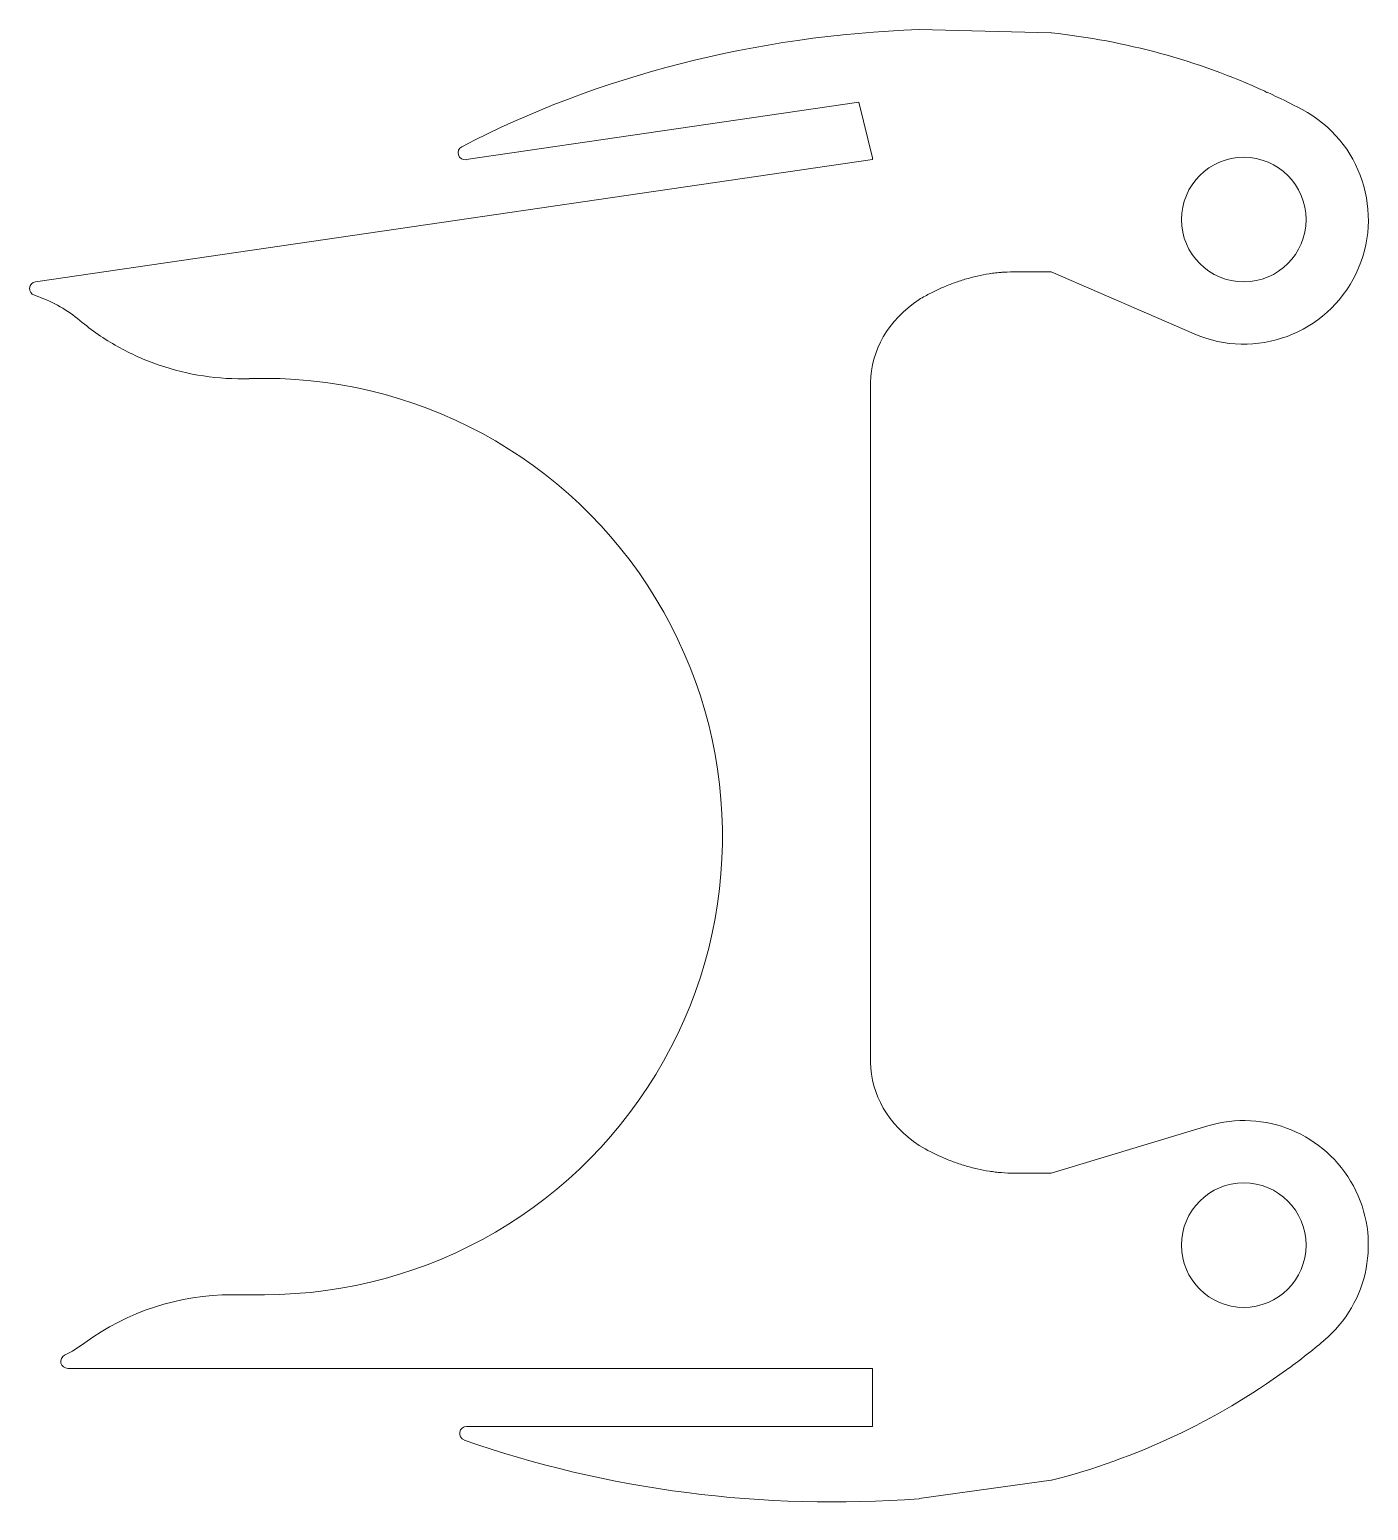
# Model space of a CAD drawing. Header units: millimetres. Extents: x 0 to 97, y 2 to 109.
import ezdxf

# ---------------------------------------------------------------- set-up
doc = ezdxf.new("R2010")
doc.units = ezdxf.units.MM

msp = doc.modelspace()

# ---------------------------------------------------------------- linework, layer by layer
at = {"color": 7, "linetype": 'Continuous', "lineweight": 15}
for p, q in [((73.77, 108.53), (64.22, 108.76)), ((89.2, 104.31), (89.2, 104.31)), ((89.31, 104.23), (89.2, 104.31)), ((89.36, 104.24), (89.31, 104.23)), ((59.87, 103.52), (31.5, 99.37)), ((60.85, 99.49), (59.87, 103.52)), ((60.85, 99.38), (60.85, 99.49)), ((0.4, 90.55), (60.85, 99.38)), ((71.1, 91.27), (73.77, 91.27)), ((73.77, 91.27), (84.08, 86.78)), ((60.72, 83.27), (60.72, 34.17)), ((85.07, 29.58), (73.77, 26.17)), ((73.77, 26.17), (71.1, 26.17)), ((14.6, 17.39), (16.93, 17.39)), ((60.85, 12.07), (2.72, 12.07)), ((60.85, 7.87), (60.85, 12.07)), ((90.76, 11.97), (90.89, 12.07)), ((90.89, 12.07), (90.9, 12.07)), ((31.53, 7.87), (60.85, 7.87)), ((64.22, 2.66), (73.77, 3.99))]:
    msp.add_line(p, q, dxfattribs=at)
for centre in [(87.67, 95.04), (87.67, 20.97)]:
    msp.add_circle(centre, 4.5, dxfattribs=at)
for centre, radius, start, end in [((68.47, 58.81), 50, 65.5014, 83.9104), ((68.47, 58.81), 50, 62.0732, 65.303), ((87.67, 95.04), 9, 246.4954, 62.0732), ((31.42, 99.86), 0.5, 117.5609, 278.3182), ((0.47, 90.05), 0.5, 98.3182, 251.8476), ((16.93, 50.48), 33.09, 270, 91.8963), ((87.67, 20.97), 9, 309.8948, 106.8243), ((14.6, -0.61), 18, 90, 126.2673), ((-1.96, 21.97), 10, 296.461, 306.2673), ((61.38, 52.42), 50, 306.1842, 309.8948), ((2.72, 12.57), 0.5, 116.461, 270), ((61.38, 52.42), 50, 284.3576, 305.9897), ((31.53, 7.37), 0.5, 90, 250.5882)]:
    msp.add_arc(centre, radius, start, end, dxfattribs=at)
for centre, major_axis, start_param, end_param in [((67.14, 58.81), (64.42, 0), 1.616049, 2.162766), ((71.03, 83.27), (10.31, 0), 2.292272, 3.141593), ((71.03, 34.17), (-10.31, 0), 0, 0.849321), ((58, 52.42), (-64.42, 0), 1.144624, 1.6676)]:
    msp.add_ellipse(centre, major_axis=major_axis, ratio=0.776188, start_param=start_param, end_param=end_param, dxfattribs=at)
for points, knots in [([(64.22, 89.27), (64.51, 89.44), (64.79, 89.59), (65.19, 89.8), (65.33, 89.86), (65.52, 89.96), (65.58, 89.99), (65.71, 90.04), (65.76, 90.07), (66.11, 90.22), (66.39, 90.34), (66.96, 90.54), (67.23, 90.64), (67.83, 90.81), (68.12, 90.89), (68.71, 91.03), (68.99, 91.08), (69.44, 91.15), (69.59, 91.17), (69.82, 91.2), (69.89, 91.21), (70.01, 91.22), (70.04, 91.22), (70.12, 91.23), (70.16, 91.23), (70.42, 91.25), (70.72, 91.26), (71.1, 91.27)], [0, 0, 0, 0, 0.125, 0.125, 0.1875, 0.1875, 0.21875, 0.21875, 0.25, 0.25, 0.375, 0.375, 0.5, 0.5, 0.625, 0.625, 0.75, 0.75, 0.8125, 0.8125, 0.84375, 0.84375, 0.859375, 0.859375, 0.875, 0.875, 1, 1, 1, 1]), ([(0.32, 89.58), (0.41, 89.55), (0.5, 89.51), (1.14, 89.28), (1.67, 89.04), (2.68, 88.45), (3.16, 88.12), (3.61, 87.75)], [0.004583454, 0.004583454, 0.004583454, 0.004583454, 0.004880308, 0.004880308, 0.006616609, 0.006616609, 0.008352909, 0.008352909, 0.008352909, 0.008352909]), ([(3.61, 87.75), (4.46, 87.04), (5.36, 86.41), (6.8, 85.61), (7.29, 85.36), (8.29, 84.91), (8.81, 84.71), (10.38, 84.17), (11.45, 83.91), (13.62, 83.58), (14.72, 83.52), (15.84, 83.55)], [0, 0, 0, 0, 0.00328707, 0.00328707, 0.0049306, 0.0049306, 0.00657413, 0.00657413, 0.0098612, 0.0098612, 0.01314826, 0.01314826, 0.01314826, 0.01314826]), ([(71.1, 26.17), (70.77, 26.17), (70.46, 26.18), (70.01, 26.22), (69.87, 26.23), (69.58, 26.27), (69.44, 26.29), (69, 26.35), (68.71, 26.41), (68.12, 26.54), (67.82, 26.62), (67.24, 26.8), (66.96, 26.89), (66.54, 27.05), (66.39, 27.1), (66.18, 27.19), (66.11, 27.22), (65.97, 27.28), (65.89, 27.31), (65.35, 27.55), (64.81, 27.83), (64.22, 28.16)], [0, 0, 0, 0, 0.125, 0.125, 0.1875, 0.1875, 0.25, 0.25, 0.375, 0.375, 0.5, 0.5, 0.625, 0.625, 0.6875, 0.6875, 0.71875, 0.71875, 0.75, 0.75, 1, 1, 1, 1])]:
    msp.add_open_spline(points, degree=3, knots=knots, dxfattribs=at)

doc.saveas('drawing.dxf')
